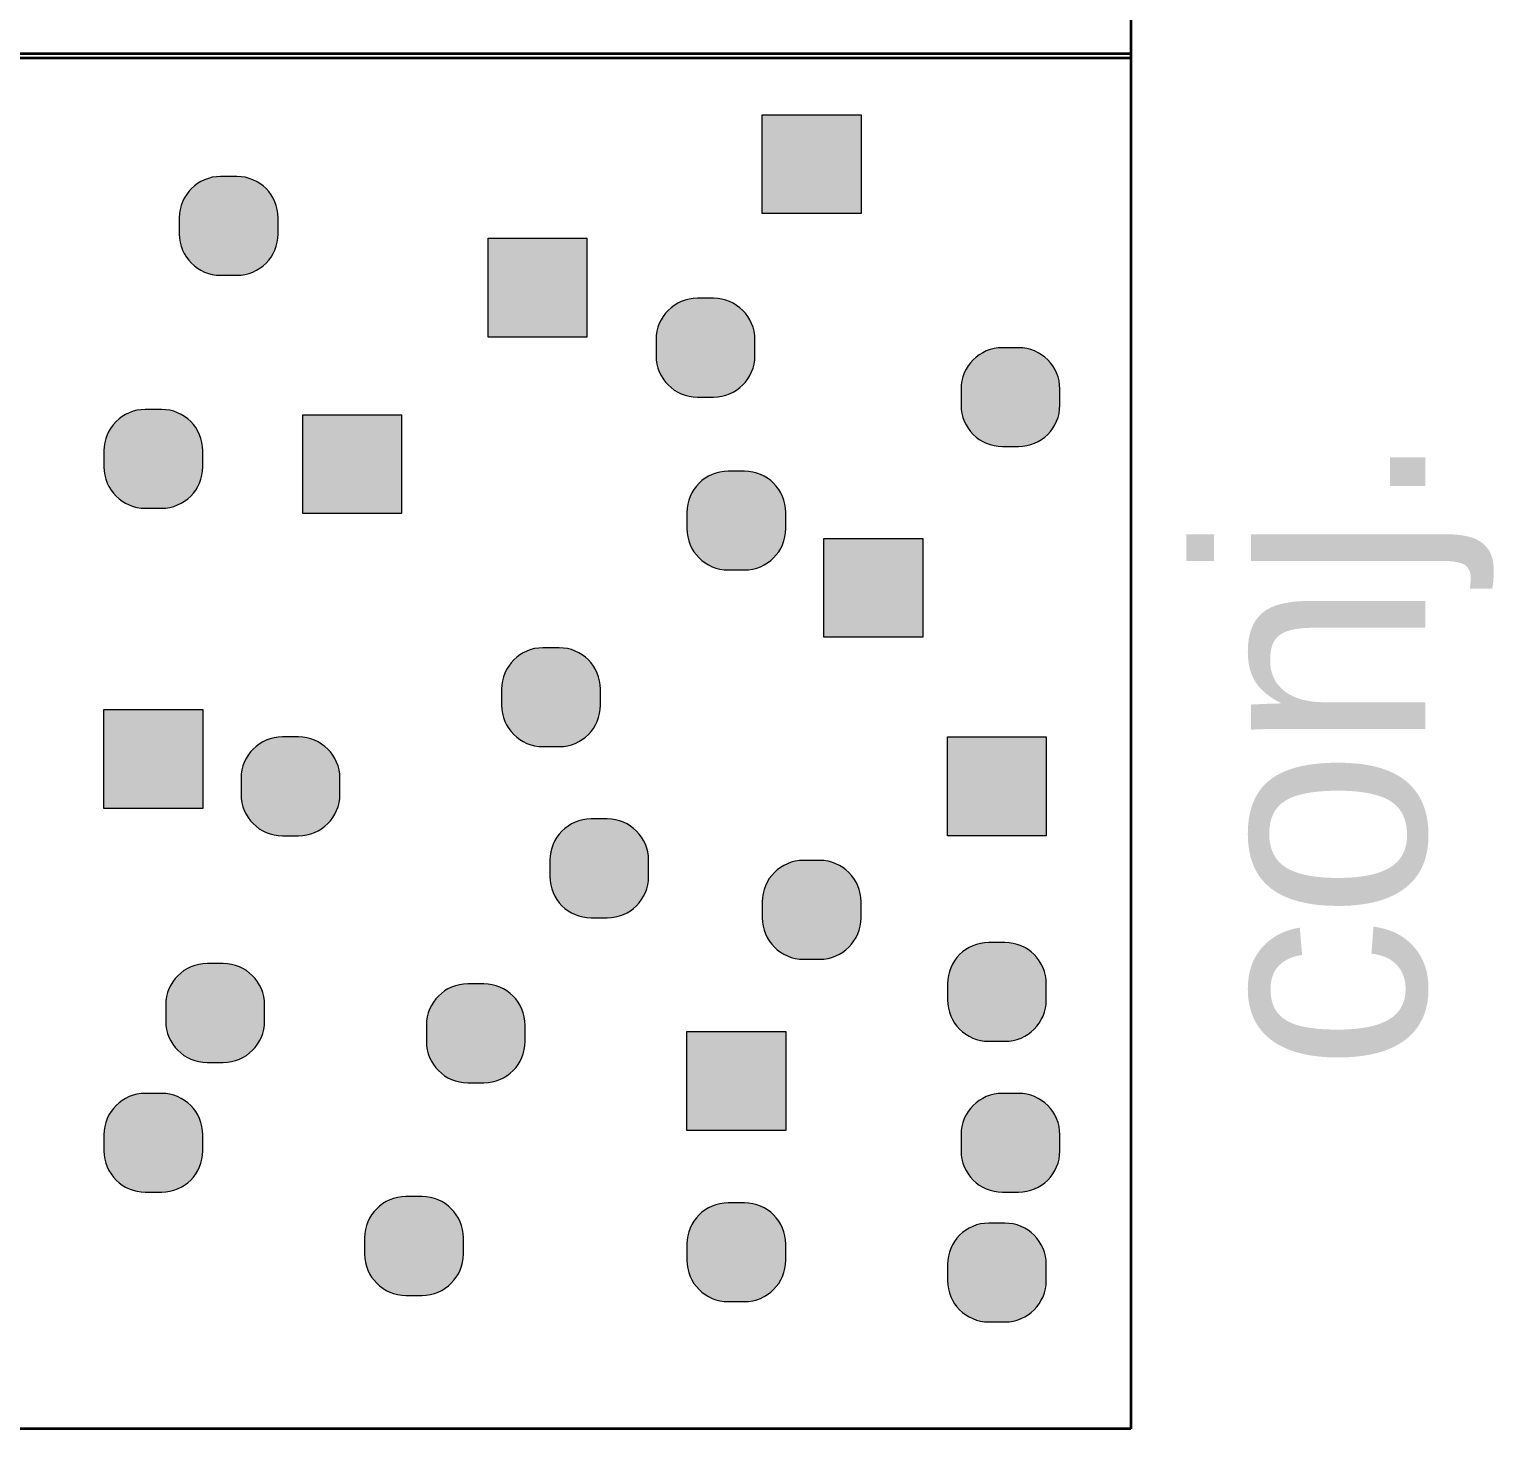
# Model space of a CAD drawing. Header units: inches. Extents: x 275 to 770, y -416 to -169.
# Drawn here: x 383.18 to 419.25, y -317.11 to -282.63 of the extents above; entities that cross this region are included whole.
import ezdxf

# ---------------------------------------------------------------- set-up
doc = ezdxf.new("R2010")
doc.units = ezdxf.units.IN
doc.header["$MEASUREMENT"] = 0
doc.layers.add('Layer 1', color=7, linetype='Continuous')

# ---------------------------------------------------------------- blocks, each defined once
blk = doc.blocks.new('block 19')
at = {"layer": 'Layer 1', "true_color": 0x16a085}
h = blk.add_hatch(color=124, dxfattribs=at)
h.dxf.hatch_style = 2
h.paths.add_polyline_path([(403.669, -287.173), (401.235, -287.173), (401.235, -284.739), (403.669, -284.739)])
at = {"layer": 'Layer 1', "true_color": 0xff5733}
h = blk.add_hatch(color=20, dxfattribs=at)
h.dxf.hatch_style = 2
edge = h.paths.add_edge_path()
edge.add_spline(control_points=[(388.291, -288.694), (388.291, -288.694), (387.893, -288.694), (387.893, -288.694), (387.331, -288.694), (386.875, -288.239), (386.875, -287.676), (386.875, -287.676), (386.875, -287.278), (386.875, -287.278), (386.875, -286.716), (387.331, -286.26), (387.893, -286.26), (387.893, -286.26), (388.291, -286.26), (388.291, -286.26), (388.854, -286.26), (389.309, -286.716), (389.309, -287.278), (389.309, -287.278), (389.309, -287.676), (389.309, -287.676), (389.309, -288.239), (388.854, -288.694), (388.291, -288.694)], knot_values=[0, 0, 0, 0, 1, 1, 1, 2, 2, 2, 3, 3, 3, 4, 4, 4, 5, 5, 5, 6, 6, 6, 7, 7, 7, 8, 8, 8, 8], degree=3, periodic=1)
at = {"layer": 'Layer 1', "true_color": 0x16a085}
h = blk.add_hatch(color=124, dxfattribs=at)
h.dxf.hatch_style = 2
h.paths.add_polyline_path([(396.916, -290.216), (394.482, -290.216), (394.482, -287.782), (396.916, -287.782)])
at = {"layer": 'Layer 1', "true_color": 0xff5733}
h = blk.add_hatch(color=20, dxfattribs=at)
h.dxf.hatch_style = 2
edge = h.paths.add_edge_path()
edge.add_spline(control_points=[(400.036, -291.695), (400.036, -291.695), (399.638, -291.695), (399.638, -291.695), (399.076, -291.695), (398.62, -291.239), (398.62, -290.677), (398.62, -290.677), (398.62, -290.279), (398.62, -290.279), (398.62, -289.717), (399.076, -289.261), (399.638, -289.261), (399.638, -289.261), (400.036, -289.261), (400.036, -289.261), (400.598, -289.261), (401.054, -289.717), (401.054, -290.279), (401.054, -290.279), (401.054, -290.677), (401.054, -290.677), (401.054, -291.239), (400.598, -291.695), (400.036, -291.695)], knot_values=[0, 0, 0, 0, 1, 1, 1, 2, 2, 2, 3, 3, 3, 4, 4, 4, 5, 5, 5, 6, 6, 6, 7, 7, 7, 8, 8, 8, 8], degree=3, periodic=1)
h = blk.add_hatch(color=20, dxfattribs=at)
h.dxf.hatch_style = 2
edge = h.paths.add_edge_path()
edge.add_spline(control_points=[(407.549, -292.912), (407.549, -292.912), (407.151, -292.912), (407.151, -292.912), (406.589, -292.912), (406.133, -292.457), (406.133, -291.894), (406.133, -291.894), (406.133, -291.496), (406.133, -291.496), (406.133, -290.934), (406.589, -290.478), (407.151, -290.478), (407.151, -290.478), (407.549, -290.478), (407.549, -290.478), (408.111, -290.478), (408.567, -290.934), (408.567, -291.496), (408.567, -291.496), (408.567, -291.894), (408.567, -291.894), (408.567, -292.457), (408.111, -292.912), (407.549, -292.912)], knot_values=[0, 0, 0, 0, 1, 1, 1, 2, 2, 2, 3, 3, 3, 4, 4, 4, 5, 5, 5, 6, 6, 6, 7, 7, 7, 8, 8, 8, 8], degree=3, periodic=1)
h = blk.add_hatch(color=20, dxfattribs=at)
h.dxf.hatch_style = 2
edge = h.paths.add_edge_path()
edge.add_spline(control_points=[(386.436, -294.434), (386.436, -294.434), (386.038, -294.434), (386.038, -294.434), (385.476, -294.434), (385.02, -293.978), (385.02, -293.416), (385.02, -293.416), (385.02, -293.018), (385.02, -293.018), (385.02, -292.455), (385.476, -292), (386.038, -292), (386.038, -292), (386.436, -292), (386.436, -292), (386.998, -292), (387.454, -292.455), (387.454, -293.018), (387.454, -293.018), (387.454, -293.416), (387.454, -293.416), (387.454, -293.978), (386.998, -294.434), (386.436, -294.434)], knot_values=[0, 0, 0, 0, 1, 1, 1, 2, 2, 2, 3, 3, 3, 4, 4, 4, 5, 5, 5, 6, 6, 6, 7, 7, 7, 8, 8, 8, 8], degree=3, periodic=1)
at = {"layer": 'Layer 1', "true_color": 0x16a085}
h = blk.add_hatch(color=124, dxfattribs=at)
h.dxf.hatch_style = 2
h.paths.add_polyline_path([(392.352, -294.567), (389.918, -294.567), (389.918, -292.133), (392.352, -292.133)])
h = blk.add_hatch(color=124, dxfattribs=at)
h.dxf.hatch_style = 2
edge = h.paths.add_edge_path()
edge.add_spline(control_points=[(400.796, -295.955), (400.796, -295.955), (400.398, -295.955), (400.398, -295.955), (399.835, -295.955), (399.38, -295.499), (399.38, -294.937), (399.38, -294.937), (399.38, -294.539), (399.38, -294.539), (399.38, -293.977), (399.835, -293.521), (400.398, -293.521), (400.398, -293.521), (400.796, -293.521), (400.796, -293.521), (401.358, -293.521), (401.814, -293.977), (401.814, -294.539), (401.814, -294.539), (401.814, -294.937), (401.814, -294.937), (401.814, -295.499), (401.358, -295.955), (400.796, -295.955)], knot_values=[0, 0, 0, 0, 1, 1, 1, 2, 2, 2, 3, 3, 3, 4, 4, 4, 5, 5, 5, 6, 6, 6, 7, 7, 7, 8, 8, 8, 8], degree=3, periodic=1)
h = blk.add_hatch(color=124, dxfattribs=at)
h.dxf.hatch_style = 2
h.paths.add_polyline_path([(405.19, -297.61), (402.756, -297.61), (402.756, -295.176), (405.19, -295.176)])
h = blk.add_hatch(color=124, dxfattribs=at)
h.dxf.hatch_style = 2
edge = h.paths.add_edge_path()
edge.add_spline(control_points=[(396.232, -300.306), (396.232, -300.306), (395.834, -300.306), (395.834, -300.306), (395.272, -300.306), (394.816, -299.851), (394.816, -299.288), (394.816, -299.288), (394.816, -298.89), (394.816, -298.89), (394.816, -298.328), (395.272, -297.872), (395.834, -297.872), (395.834, -297.872), (396.232, -297.872), (396.232, -297.872), (396.794, -297.872), (397.25, -298.328), (397.25, -298.89), (397.25, -298.89), (397.25, -299.288), (397.25, -299.288), (397.25, -299.851), (396.794, -300.306), (396.232, -300.306)], knot_values=[0, 0, 0, 0, 1, 1, 1, 2, 2, 2, 3, 3, 3, 4, 4, 4, 5, 5, 5, 6, 6, 6, 7, 7, 7, 8, 8, 8, 8], degree=3, periodic=1)
h = blk.add_hatch(color=124, dxfattribs=at)
h.dxf.hatch_style = 2
h.paths.add_polyline_path([(387.454, -301.828), (385.02, -301.828), (385.02, -299.394), (387.454, -299.394)])
at = {"layer": 'Layer 1', "true_color": 0xff5733}
h = blk.add_hatch(color=20, dxfattribs=at)
h.dxf.hatch_style = 2
edge = h.paths.add_edge_path()
edge.add_spline(control_points=[(389.813, -302.503), (389.813, -302.503), (389.415, -302.503), (389.415, -302.503), (388.853, -302.503), (388.397, -302.047), (388.397, -301.485), (388.397, -301.485), (388.397, -301.087), (388.397, -301.087), (388.397, -300.524), (388.853, -300.069), (389.415, -300.069), (389.415, -300.069), (389.813, -300.069), (389.813, -300.069), (390.375, -300.069), (390.831, -300.524), (390.831, -301.087), (390.831, -301.087), (390.831, -301.485), (390.831, -301.485), (390.831, -302.047), (390.375, -302.503), (389.813, -302.503)], knot_values=[0, 0, 0, 0, 1, 1, 1, 2, 2, 2, 3, 3, 3, 4, 4, 4, 5, 5, 5, 6, 6, 6, 7, 7, 7, 8, 8, 8, 8], degree=3, periodic=1)
at = {"layer": 'Layer 1', "true_color": 0x16a085}
h = blk.add_hatch(color=124, dxfattribs=at)
h.dxf.hatch_style = 2
h.paths.add_polyline_path([(408.233, -302.503), (405.799, -302.503), (405.799, -300.069), (408.233, -300.069)])
at = {"layer": 'Layer 1', "true_color": 0xff5733}
h = blk.add_hatch(color=20, dxfattribs=at)
h.dxf.hatch_style = 2
edge = h.paths.add_edge_path()
edge.add_spline(control_points=[(397.419, -304.524), (397.419, -304.524), (397.021, -304.524), (397.021, -304.524), (396.459, -304.524), (396.003, -304.068), (396.003, -303.506), (396.003, -303.506), (396.003, -303.108), (396.003, -303.108), (396.003, -302.546), (396.459, -302.09), (397.021, -302.09), (397.021, -302.09), (397.419, -302.09), (397.419, -302.09), (397.981, -302.09), (398.437, -302.546), (398.437, -303.108), (398.437, -303.108), (398.437, -303.506), (398.437, -303.506), (398.437, -304.068), (397.981, -304.524), (397.419, -304.524)], knot_values=[0, 0, 0, 0, 1, 1, 1, 2, 2, 2, 3, 3, 3, 4, 4, 4, 5, 5, 5, 6, 6, 6, 7, 7, 7, 8, 8, 8, 8], degree=3, periodic=1)
h = blk.add_hatch(color=20, dxfattribs=at)
h.dxf.hatch_style = 2
edge = h.paths.add_edge_path()
edge.add_spline(control_points=[(402.651, -305.545), (402.651, -305.545), (402.253, -305.545), (402.253, -305.545), (401.691, -305.545), (401.235, -305.089), (401.235, -304.527), (401.235, -304.527), (401.235, -304.129), (401.235, -304.129), (401.235, -303.567), (401.691, -303.111), (402.253, -303.111), (402.253, -303.111), (402.651, -303.111), (402.651, -303.111), (403.213, -303.111), (403.669, -303.567), (403.669, -304.129), (403.669, -304.129), (403.669, -304.527), (403.669, -304.527), (403.669, -305.089), (403.213, -305.545), (402.651, -305.545)], knot_values=[0, 0, 0, 0, 1, 1, 1, 2, 2, 2, 3, 3, 3, 4, 4, 4, 5, 5, 5, 6, 6, 6, 7, 7, 7, 8, 8, 8, 8], degree=3, periodic=1)
at = {"layer": 'Layer 1', "true_color": 0x16a085}
h = blk.add_hatch(color=124, dxfattribs=at)
h.dxf.hatch_style = 2
edge = h.paths.add_edge_path()
edge.add_spline(control_points=[(407.215, -307.567), (407.215, -307.567), (406.817, -307.567), (406.817, -307.567), (406.255, -307.567), (405.799, -307.111), (405.799, -306.549), (405.799, -306.549), (405.799, -306.151), (405.799, -306.151), (405.799, -305.588), (406.255, -305.133), (406.817, -305.133), (406.817, -305.133), (407.215, -305.133), (407.215, -305.133), (407.777, -305.133), (408.233, -305.588), (408.233, -306.151), (408.233, -306.151), (408.233, -306.549), (408.233, -306.549), (408.233, -307.111), (407.777, -307.567), (407.215, -307.567)], knot_values=[0, 0, 0, 0, 1, 1, 1, 2, 2, 2, 3, 3, 3, 4, 4, 4, 5, 5, 5, 6, 6, 6, 7, 7, 7, 8, 8, 8, 8], degree=3, periodic=1)
h = blk.add_hatch(color=124, dxfattribs=at)
h.dxf.hatch_style = 2
edge = h.paths.add_edge_path()
edge.add_spline(control_points=[(387.958, -308.087), (387.958, -308.087), (387.559, -308.087), (387.559, -308.087), (386.997, -308.087), (386.541, -307.632), (386.541, -307.069), (386.541, -307.069), (386.541, -306.671), (386.541, -306.671), (386.541, -306.109), (386.997, -305.653), (387.559, -305.653), (387.559, -305.653), (387.958, -305.653), (387.958, -305.653), (388.52, -305.653), (388.976, -306.109), (388.976, -306.671), (388.976, -306.671), (388.976, -307.069), (388.976, -307.069), (388.976, -307.632), (388.52, -308.087), (387.958, -308.087)], knot_values=[0, 0, 0, 0, 1, 1, 1, 2, 2, 2, 3, 3, 3, 4, 4, 4, 5, 5, 5, 6, 6, 6, 7, 7, 7, 8, 8, 8, 8], degree=3, periodic=1)
at = {"layer": 'Layer 1', "true_color": 0xff5733}
h = blk.add_hatch(color=20, dxfattribs=at)
h.dxf.hatch_style = 2
edge = h.paths.add_edge_path()
edge.add_spline(control_points=[(394.377, -308.588), (394.377, -308.588), (393.979, -308.588), (393.979, -308.588), (393.416, -308.588), (392.961, -308.132), (392.961, -307.57), (392.961, -307.57), (392.961, -307.172), (392.961, -307.172), (392.961, -306.609), (393.416, -306.154), (393.979, -306.154), (393.979, -306.154), (394.377, -306.154), (394.377, -306.154), (394.939, -306.154), (395.395, -306.609), (395.395, -307.172), (395.395, -307.172), (395.395, -307.57), (395.395, -307.57), (395.395, -308.132), (394.939, -308.588), (394.377, -308.588)], knot_values=[0, 0, 0, 0, 1, 1, 1, 2, 2, 2, 3, 3, 3, 4, 4, 4, 5, 5, 5, 6, 6, 6, 7, 7, 7, 8, 8, 8, 8], degree=3, periodic=1)
at = {"layer": 'Layer 1', "true_color": 0x16a085}
h = blk.add_hatch(color=124, dxfattribs=at)
h.dxf.hatch_style = 2
h.paths.add_polyline_path([(401.814, -309.763), (399.38, -309.763), (399.38, -307.329), (401.814, -307.329)])
h = blk.add_hatch(color=124, dxfattribs=at)
h.dxf.hatch_style = 2
edge = h.paths.add_edge_path()
edge.add_spline(control_points=[(386.436, -311.284), (386.436, -311.284), (386.038, -311.284), (386.038, -311.284), (385.476, -311.284), (385.02, -310.828), (385.02, -310.266), (385.02, -310.266), (385.02, -309.868), (385.02, -309.868), (385.02, -309.306), (385.476, -308.85), (386.038, -308.85), (386.038, -308.85), (386.436, -308.85), (386.436, -308.85), (386.998, -308.85), (387.454, -309.306), (387.454, -309.868), (387.454, -309.868), (387.454, -310.266), (387.454, -310.266), (387.454, -310.828), (386.998, -311.284), (386.436, -311.284)], knot_values=[0, 0, 0, 0, 1, 1, 1, 2, 2, 2, 3, 3, 3, 4, 4, 4, 5, 5, 5, 6, 6, 6, 7, 7, 7, 8, 8, 8, 8], degree=3, periodic=1)
h = blk.add_hatch(color=124, dxfattribs=at)
h.dxf.hatch_style = 2
edge = h.paths.add_edge_path()
edge.add_spline(control_points=[(407.549, -311.284), (407.549, -311.284), (407.151, -311.284), (407.151, -311.284), (406.589, -311.284), (406.133, -310.828), (406.133, -310.266), (406.133, -310.266), (406.133, -309.868), (406.133, -309.868), (406.133, -309.306), (406.589, -308.85), (407.151, -308.85), (407.151, -308.85), (407.549, -308.85), (407.549, -308.85), (408.111, -308.85), (408.567, -309.306), (408.567, -309.868), (408.567, -309.868), (408.567, -310.266), (408.567, -310.266), (408.567, -310.828), (408.111, -311.284), (407.549, -311.284)], knot_values=[0, 0, 0, 0, 1, 1, 1, 2, 2, 2, 3, 3, 3, 4, 4, 4, 5, 5, 5, 6, 6, 6, 7, 7, 7, 8, 8, 8, 8], degree=3, periodic=1)
h = blk.add_hatch(color=124, dxfattribs=at)
h.dxf.hatch_style = 2
edge = h.paths.add_edge_path()
edge.add_spline(control_points=[(392.855, -313.827), (392.855, -313.827), (392.457, -313.827), (392.457, -313.827), (391.895, -313.827), (391.439, -313.371), (391.439, -312.809), (391.439, -312.809), (391.439, -312.411), (391.439, -312.411), (391.439, -311.848), (391.895, -311.393), (392.457, -311.393), (392.457, -311.393), (392.855, -311.393), (392.855, -311.393), (393.418, -311.393), (393.873, -311.848), (393.873, -312.411), (393.873, -312.411), (393.873, -312.809), (393.873, -312.809), (393.873, -313.371), (393.418, -313.827), (392.855, -313.827)], knot_values=[0, 0, 0, 0, 1, 1, 1, 2, 2, 2, 3, 3, 3, 4, 4, 4, 5, 5, 5, 6, 6, 6, 7, 7, 7, 8, 8, 8, 8], degree=3, periodic=1)
h = blk.add_hatch(color=124, dxfattribs=at)
h.dxf.hatch_style = 2
edge = h.paths.add_edge_path()
edge.add_spline(control_points=[(400.796, -313.981), (400.796, -313.981), (400.398, -313.981), (400.398, -313.981), (399.835, -313.981), (399.38, -313.525), (399.38, -312.963), (399.38, -312.963), (399.38, -312.565), (399.38, -312.565), (399.38, -312.003), (399.835, -311.547), (400.398, -311.547), (400.398, -311.547), (400.796, -311.547), (400.796, -311.547), (401.358, -311.547), (401.814, -312.003), (401.814, -312.565), (401.814, -312.565), (401.814, -312.963), (401.814, -312.963), (401.814, -313.525), (401.358, -313.981), (400.796, -313.981)], knot_values=[0, 0, 0, 0, 1, 1, 1, 2, 2, 2, 3, 3, 3, 4, 4, 4, 5, 5, 5, 6, 6, 6, 7, 7, 7, 8, 8, 8, 8], degree=3, periodic=1)
at = {"layer": 'Layer 1', "true_color": 0xff5733}
h = blk.add_hatch(color=20, dxfattribs=at)
h.dxf.hatch_style = 2
edge = h.paths.add_edge_path()
edge.add_spline(control_points=[(407.215, -314.481), (407.215, -314.481), (406.817, -314.481), (406.817, -314.481), (406.255, -314.481), (405.799, -314.025), (405.799, -313.463), (405.799, -313.463), (405.799, -313.065), (405.799, -313.065), (405.799, -312.503), (406.255, -312.047), (406.817, -312.047), (406.817, -312.047), (407.215, -312.047), (407.215, -312.047), (407.777, -312.047), (408.233, -312.503), (408.233, -313.065), (408.233, -313.065), (408.233, -313.463), (408.233, -313.463), (408.233, -314.025), (407.777, -314.481), (407.215, -314.481)], knot_values=[0, 0, 0, 0, 1, 1, 1, 2, 2, 2, 3, 3, 3, 4, 4, 4, 5, 5, 5, 6, 6, 6, 7, 7, 7, 8, 8, 8, 8], degree=3, periodic=1)
at = {"layer": 'Layer 1', "color": 7, "lineweight": 35, "true_color": 0xffffff}
for points in [[(410.313, -283.343), (376.433, -283.343), (376.433, -249.463), (410.313, -249.463), (410.313, -283.343)], [(410.313, -317.112), (376.433, -317.112), (376.433, -283.233), (410.313, -283.233), (410.313, -317.112)]]:
    blk.add_lwpolyline(points, dxfattribs=at)
at = {"layer": 'Layer 1', "lineweight": 0}
for points in [[(403.669, -287.173), (401.235, -287.173), (401.235, -284.739), (403.669, -284.739), (403.669, -287.173)], [(396.916, -290.216), (394.482, -290.216), (394.482, -287.782), (396.916, -287.782), (396.916, -290.216)], [(392.352, -294.567), (389.918, -294.567), (389.918, -292.133), (392.352, -292.133), (392.352, -294.567)], [(405.19, -297.61), (402.756, -297.61), (402.756, -295.176), (405.19, -295.176), (405.19, -297.61)], [(387.454, -301.828), (385.02, -301.828), (385.02, -299.394), (387.454, -299.394), (387.454, -301.828)], [(408.233, -302.503), (405.799, -302.503), (405.799, -300.069), (408.233, -300.069), (408.233, -302.503)], [(401.814, -309.763), (399.38, -309.763), (399.38, -307.329), (401.814, -307.329), (401.814, -309.763)]]:
    blk.add_lwpolyline(points, dxfattribs=at)
for points in [[(388.291, -288.694), (388.291, -288.694), (387.893, -288.694), (387.893, -288.694), (387.331, -288.694), (386.875, -288.239), (386.875, -287.676), (386.875, -287.676), (386.875, -287.278), (386.875, -287.278), (386.875, -286.716), (387.331, -286.26), (387.893, -286.26), (387.893, -286.26), (388.291, -286.26), (388.291, -286.26), (388.854, -286.26), (389.309, -286.716), (389.309, -287.278), (389.309, -287.278), (389.309, -287.676), (389.309, -287.676), (389.309, -288.239), (388.854, -288.694), (388.291, -288.694)], [(400.036, -291.695), (400.036, -291.695), (399.638, -291.695), (399.638, -291.695), (399.076, -291.695), (398.62, -291.239), (398.62, -290.677), (398.62, -290.677), (398.62, -290.279), (398.62, -290.279), (398.62, -289.717), (399.076, -289.261), (399.638, -289.261), (399.638, -289.261), (400.036, -289.261), (400.036, -289.261), (400.598, -289.261), (401.054, -289.717), (401.054, -290.279), (401.054, -290.279), (401.054, -290.677), (401.054, -290.677), (401.054, -291.239), (400.598, -291.695), (400.036, -291.695)], [(407.549, -292.912), (407.549, -292.912), (407.151, -292.912), (407.151, -292.912), (406.589, -292.912), (406.133, -292.457), (406.133, -291.894), (406.133, -291.894), (406.133, -291.496), (406.133, -291.496), (406.133, -290.934), (406.589, -290.478), (407.151, -290.478), (407.151, -290.478), (407.549, -290.478), (407.549, -290.478), (408.111, -290.478), (408.567, -290.934), (408.567, -291.496), (408.567, -291.496), (408.567, -291.894), (408.567, -291.894), (408.567, -292.457), (408.111, -292.912), (407.549, -292.912)], [(386.436, -294.434), (386.436, -294.434), (386.038, -294.434), (386.038, -294.434), (385.476, -294.434), (385.02, -293.978), (385.02, -293.416), (385.02, -293.416), (385.02, -293.018), (385.02, -293.018), (385.02, -292.455), (385.476, -292), (386.038, -292), (386.038, -292), (386.436, -292), (386.436, -292), (386.998, -292), (387.454, -292.455), (387.454, -293.018), (387.454, -293.018), (387.454, -293.416), (387.454, -293.416), (387.454, -293.978), (386.998, -294.434), (386.436, -294.434)], [(400.796, -295.955), (400.796, -295.955), (400.398, -295.955), (400.398, -295.955), (399.835, -295.955), (399.38, -295.499), (399.38, -294.937), (399.38, -294.937), (399.38, -294.539), (399.38, -294.539), (399.38, -293.977), (399.835, -293.521), (400.398, -293.521), (400.398, -293.521), (400.796, -293.521), (400.796, -293.521), (401.358, -293.521), (401.814, -293.977), (401.814, -294.539), (401.814, -294.539), (401.814, -294.937), (401.814, -294.937), (401.814, -295.499), (401.358, -295.955), (400.796, -295.955)], [(396.232, -300.306), (396.232, -300.306), (395.834, -300.306), (395.834, -300.306), (395.272, -300.306), (394.816, -299.851), (394.816, -299.288), (394.816, -299.288), (394.816, -298.89), (394.816, -298.89), (394.816, -298.328), (395.272, -297.872), (395.834, -297.872), (395.834, -297.872), (396.232, -297.872), (396.232, -297.872), (396.794, -297.872), (397.25, -298.328), (397.25, -298.89), (397.25, -298.89), (397.25, -299.288), (397.25, -299.288), (397.25, -299.851), (396.794, -300.306), (396.232, -300.306)], [(389.813, -302.503), (389.813, -302.503), (389.415, -302.503), (389.415, -302.503), (388.853, -302.503), (388.397, -302.047), (388.397, -301.485), (388.397, -301.485), (388.397, -301.087), (388.397, -301.087), (388.397, -300.524), (388.853, -300.069), (389.415, -300.069), (389.415, -300.069), (389.813, -300.069), (389.813, -300.069), (390.375, -300.069), (390.831, -300.524), (390.831, -301.087), (390.831, -301.087), (390.831, -301.485), (390.831, -301.485), (390.831, -302.047), (390.375, -302.503), (389.813, -302.503)], [(397.419, -304.524), (397.419, -304.524), (397.021, -304.524), (397.021, -304.524), (396.459, -304.524), (396.003, -304.068), (396.003, -303.506), (396.003, -303.506), (396.003, -303.108), (396.003, -303.108), (396.003, -302.546), (396.459, -302.09), (397.021, -302.09), (397.021, -302.09), (397.419, -302.09), (397.419, -302.09), (397.981, -302.09), (398.437, -302.546), (398.437, -303.108), (398.437, -303.108), (398.437, -303.506), (398.437, -303.506), (398.437, -304.068), (397.981, -304.524), (397.419, -304.524)], [(402.651, -305.545), (402.651, -305.545), (402.253, -305.545), (402.253, -305.545), (401.691, -305.545), (401.235, -305.089), (401.235, -304.527), (401.235, -304.527), (401.235, -304.129), (401.235, -304.129), (401.235, -303.567), (401.691, -303.111), (402.253, -303.111), (402.253, -303.111), (402.651, -303.111), (402.651, -303.111), (403.213, -303.111), (403.669, -303.567), (403.669, -304.129), (403.669, -304.129), (403.669, -304.527), (403.669, -304.527), (403.669, -305.089), (403.213, -305.545), (402.651, -305.545)], [(407.215, -307.567), (407.215, -307.567), (406.817, -307.567), (406.817, -307.567), (406.255, -307.567), (405.799, -307.111), (405.799, -306.549), (405.799, -306.549), (405.799, -306.151), (405.799, -306.151), (405.799, -305.588), (406.255, -305.133), (406.817, -305.133), (406.817, -305.133), (407.215, -305.133), (407.215, -305.133), (407.777, -305.133), (408.233, -305.588), (408.233, -306.151), (408.233, -306.151), (408.233, -306.549), (408.233, -306.549), (408.233, -307.111), (407.777, -307.567), (407.215, -307.567)], [(387.958, -308.087), (387.958, -308.087), (387.559, -308.087), (387.559, -308.087), (386.997, -308.087), (386.541, -307.632), (386.541, -307.069), (386.541, -307.069), (386.541, -306.671), (386.541, -306.671), (386.541, -306.109), (386.997, -305.653), (387.559, -305.653), (387.559, -305.653), (387.958, -305.653), (387.958, -305.653), (388.52, -305.653), (388.976, -306.109), (388.976, -306.671), (388.976, -306.671), (388.976, -307.069), (388.976, -307.069), (388.976, -307.632), (388.52, -308.087), (387.958, -308.087)], [(394.377, -308.588), (394.377, -308.588), (393.979, -308.588), (393.979, -308.588), (393.416, -308.588), (392.961, -308.132), (392.961, -307.57), (392.961, -307.57), (392.961, -307.172), (392.961, -307.172), (392.961, -306.609), (393.416, -306.154), (393.979, -306.154), (393.979, -306.154), (394.377, -306.154), (394.377, -306.154), (394.939, -306.154), (395.395, -306.609), (395.395, -307.172), (395.395, -307.172), (395.395, -307.57), (395.395, -307.57), (395.395, -308.132), (394.939, -308.588), (394.377, -308.588)], [(386.436, -311.284), (386.436, -311.284), (386.038, -311.284), (386.038, -311.284), (385.476, -311.284), (385.02, -310.828), (385.02, -310.266), (385.02, -310.266), (385.02, -309.868), (385.02, -309.868), (385.02, -309.306), (385.476, -308.85), (386.038, -308.85), (386.038, -308.85), (386.436, -308.85), (386.436, -308.85), (386.998, -308.85), (387.454, -309.306), (387.454, -309.868), (387.454, -309.868), (387.454, -310.266), (387.454, -310.266), (387.454, -310.828), (386.998, -311.284), (386.436, -311.284)], [(407.549, -311.284), (407.549, -311.284), (407.151, -311.284), (407.151, -311.284), (406.589, -311.284), (406.133, -310.828), (406.133, -310.266), (406.133, -310.266), (406.133, -309.868), (406.133, -309.868), (406.133, -309.306), (406.589, -308.85), (407.151, -308.85), (407.151, -308.85), (407.549, -308.85), (407.549, -308.85), (408.111, -308.85), (408.567, -309.306), (408.567, -309.868), (408.567, -309.868), (408.567, -310.266), (408.567, -310.266), (408.567, -310.828), (408.111, -311.284), (407.549, -311.284)], [(392.855, -313.827), (392.855, -313.827), (392.457, -313.827), (392.457, -313.827), (391.895, -313.827), (391.439, -313.371), (391.439, -312.809), (391.439, -312.809), (391.439, -312.411), (391.439, -312.411), (391.439, -311.848), (391.895, -311.393), (392.457, -311.393), (392.457, -311.393), (392.855, -311.393), (392.855, -311.393), (393.418, -311.393), (393.873, -311.848), (393.873, -312.411), (393.873, -312.411), (393.873, -312.809), (393.873, -312.809), (393.873, -313.371), (393.418, -313.827), (392.855, -313.827)], [(400.796, -313.981), (400.796, -313.981), (400.398, -313.981), (400.398, -313.981), (399.835, -313.981), (399.38, -313.525), (399.38, -312.963), (399.38, -312.963), (399.38, -312.565), (399.38, -312.565), (399.38, -312.003), (399.835, -311.547), (400.398, -311.547), (400.398, -311.547), (400.796, -311.547), (400.796, -311.547), (401.358, -311.547), (401.814, -312.003), (401.814, -312.565), (401.814, -312.565), (401.814, -312.963), (401.814, -312.963), (401.814, -313.525), (401.358, -313.981), (400.796, -313.981)], [(407.215, -314.481), (407.215, -314.481), (406.817, -314.481), (406.817, -314.481), (406.255, -314.481), (405.799, -314.025), (405.799, -313.463), (405.799, -313.463), (405.799, -313.065), (405.799, -313.065), (405.799, -312.503), (406.255, -312.047), (406.817, -312.047), (406.817, -312.047), (407.215, -312.047), (407.215, -312.047), (407.777, -312.047), (408.233, -312.503), (408.233, -313.065), (408.233, -313.065), (408.233, -313.463), (408.233, -313.463), (408.233, -314.025), (407.777, -314.481), (407.215, -314.481)]]:
    blk.add_open_spline(points, degree=3, knots=[0, 0, 0, 0, 1, 1, 1, 2, 2, 2, 3, 3, 3, 4, 4, 4, 5, 5, 5, 6, 6, 6, 7, 7, 7, 8, 8, 8, 8], dxfattribs=at)
at = {"layer": 'Layer 1', "color": 7, "true_color": 0xffffff, "insert": (419.254, -308.283), "char_height": 5.58914, "attachment_point": 7, "rotation": 90}
blk.add_mtext('\\fCMU Bright Roman|b0|i0|c0|p34;\\W1;conj.', dxfattribs=at)

msp = doc.modelspace()

# ---------------------------------------------------------------- block references
at = {"layer": 'Layer 1'}
msp.add_blockref('block 19', (0, 0), dxfattribs=at)

doc.saveas('drawing.dxf')
